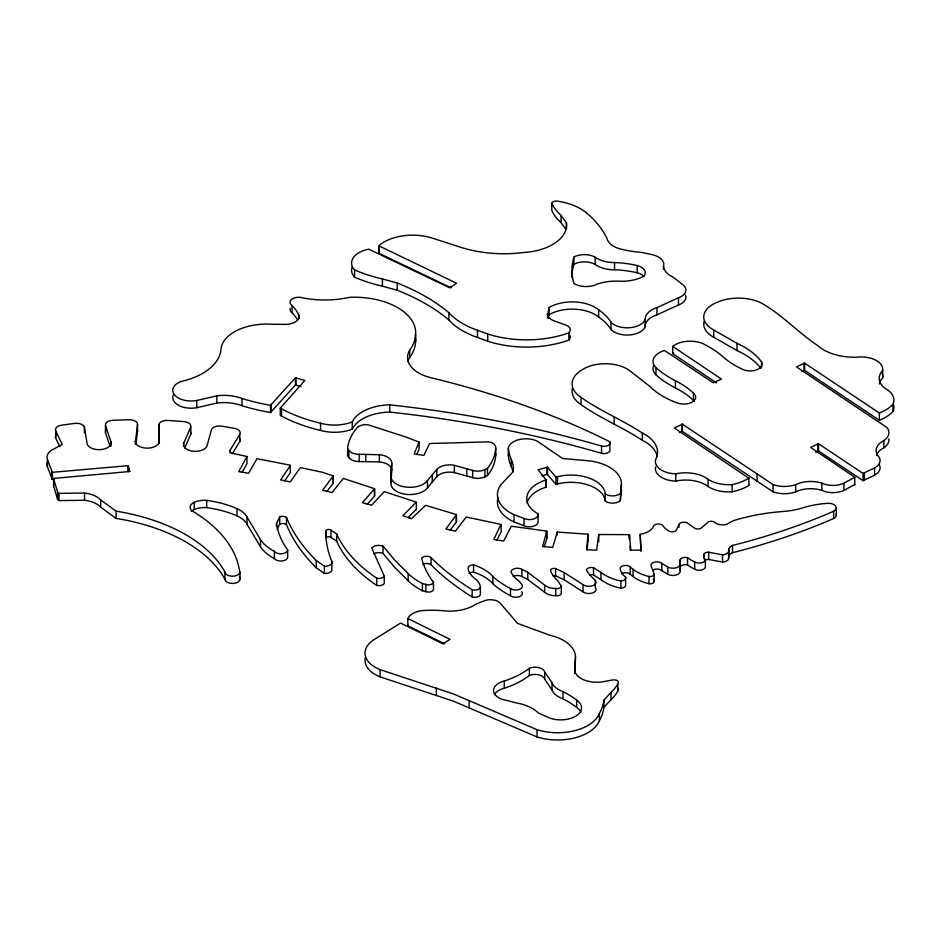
<?xml version="1.0" encoding="UTF-8"?>
<svg xmlns="http://www.w3.org/2000/svg" width="941" height="941" viewBox="0 0 941 941"><rect width="100%" height="100%" fill="white"/><g stroke="black" fill="none" stroke-linecap="round" stroke-linejoin="round"><path stroke-width="1.41" d="M652.619 570.093A5.881 3.399 0 0 1 661.794 570.646L667.839 574.339A7.41 4.27 0 0 0 676.156 574.998A7.41 4.27 0 0 0 680.202 570.752L680.225 566.87A5.375 3.105 0 0 1 687.518 564.882A43.404 25.066 0 0 0 694.658 569.129A6.175 3.564 0 0 0 701.21 570.093A6.175 3.564 0 0 0 705.362 567L705.362 559.766A20.537 11.857 0 0 1 703.797 554.355A4.587 2.647 0 0 1 708.644 552.226L722.523 554.825A6.611 3.823 0 0 0 728.616 551.544L729.028 548.356A10.257 5.917 0 0 1 732.51 545.462A501.059 289.287 0 0 0 833.632 511.269A7.881 4.552 0 0 0 835.749 506.152A7.881 4.552 0 0 0 828.068 503.306L827.539 503.329A68.375 39.475 0 0 0 802.661 507.858A55.166 31.853 0 0 1 783.23 511.469A141.232 81.538 0 0 0 740.602 518.62A29.63 17.103 0 0 0 727.217 524.172A9.281 5.364 0 0 1 715.501 523.043A4.458 2.576 0 0 0 711.231 521.279A4.458 2.576 0 0 0 707.02 523.09L701.868 527.501A4.411 2.552 0 0 1 698.198 528.983A4.411 2.552 0 0 1 694.176 527.842L686.777 522.631A5.293 3.058 0 0 0 678.896 524.49L676.367 530.206A4.599 2.658 0 0 1 668.604 530.877A23.207 13.397 0 0 1 663.217 526.054A5.023 2.894 0 0 0 658.418 523.972A5.023 2.894 0 0 0 653.595 526.043A19.596 11.316 0 0 1 640.209 534.37L640.939 551.461M705.362 559.766A6.175 3.564 0 0 1 701.21 562.859A6.175 3.564 0 0 1 694.658 561.895A43.404 25.066 0 0 1 687.518 557.648A5.375 3.105 0 0 0 680.214 559.636L680.202 563.518A7.41 4.27 0 0 1 676.156 567.764A7.41 4.27 0 0 1 667.839 567.105L661.794 563.412A5.881 3.399 0 0 0 655.112 561.989A5.881 3.399 0 0 0 650.937 565.318L654.16 574.222L654.16 581.444A4.187 2.411 0 0 1 649.031 583.726A36.899 21.302 0 0 1 633.046 576.515L630.223 574.257A5.352 3.094 0 0 0 621.472 573.775M347.617 448.528L348.876 450.351A10.904 6.293 0 0 0 359.156 454.327L379.388 454.703A14.409 8.316 0 0 1 391.727 462.96L391.044 475.393A18.961 10.951 0 0 0 405.418 487.015A18.961 10.951 0 0 0 427.473 480.545L436.824 469.347A14.409 8.316 0 0 1 454.385 465.336L472.629 470.406A10.904 6.293 0 0 0 484.933 469.618L487.497 468.336A91.183 52.649 0 0 0 495.719 447.998A10.916 6.305 0 0 0 492.555 443.082A6.787 3.917 0 0 0 487.156 441.882L429.625 443.529L423.85 455.409L414.134 453.938L419.063 442.094L405.865 437L369.143 425.167A6.775 3.905 0 0 0 363.391 424.791A10.927 6.305 0 0 0 356.651 428.296A91.159 52.625 0 0 0 347.617 448.528L347.617 455.762L348.876 457.585A10.904 6.293 0 0 0 359.156 461.56L379.388 461.937A14.409 8.316 0 0 1 391.727 470.194L391.044 482.627A18.961 10.951 0 0 0 405.418 494.248A18.961 10.951 0 0 0 427.473 487.779L436.824 476.581A14.409 8.316 0 0 1 454.385 472.57L472.629 477.64A10.904 6.293 0 0 0 484.933 476.852L487.497 475.57A91.183 52.649 0 0 0 495.719 455.232L495.719 447.998M574.61 673.133L575.516 656.806A41.157 23.76 0 0 0 549.603 635.14L517.538 623.389L500 602.91A10.939 6.316 0 0 0 484.38 600.793L476.099 604.016A33.653 19.432 0 0 1 443.587 610.756A78.385 45.262 0 0 0 422.25 610.627A18.561 10.716 0 0 0 407.841 618.555L407.841 625.789L444.67 643.867M574.81 673.368L575.516 656.806M284.582 480.933L290.334 472.711L290.087 465.148L256.964 458.714L248.565 473.252L238.755 471.606L246.954 456.491L231.98 453.233A5.834 3.364 0 0 1 230.157 450.116L239.767 434.307A8.01 4.623 0 0 0 234.627 428.378L221.476 426.108A8.01 4.623 0 0 0 211.549 429.461L206.961 446.069A11.904 6.869 0 0 1 192.917 451.233A11.904 6.869 0 0 1 183.671 443.246L190.788 426.908A8.01 4.623 0 0 0 183.977 421.58L167.627 420.439A8.01 4.623 0 0 0 158.829 424.732L159.147 443.176M290.334 465.477L280.641 479.886L290.24 481.91L300.402 467.606L322.222 472.229L333.232 475.899L322.598 490.285L332.067 492.508L343.418 478.463L374.612 488.697L362.414 502.659L371.613 505.235L384.222 491.59L416.204 502.106L402.877 515.703L411.44 518.726L425.661 505.341L456.456 514.586L445.916 528.971L455.397 531.183L466.265 516.997L500.859 524.396L493.754 539.558L503.658 541.04L511.375 526.219L546.745 531.112L542.604 546.545L552.732 547.356L557.284 532.065L588.078 534.229L586.608 549.732L596.629 550.179L598.723 534.512L629.235 534.653L630.905 550.226L640.95 550.073L640.209 534.37M587.266 549.897L588.16 534.382M541.992 475.781L547.297 474.37L555.955 484.333L557.531 483.921A34.229 19.761 0 0 1 605.216 500.965A9.045 5.223 0 0 0 620.331 500.636L621.401 484.591A40.557 23.407 0 0 0 589.431 460.89L562.659 458.502L537.182 441.141A17.608 10.163 0 0 0 519.044 439.588A17.608 10.163 0 0 0 508.352 448.187L508.352 455.409A92.677 53.508 0 0 0 511.316 466.783A62.553 36.111 0 0 1 512.916 471.594M620.331 500.636L621.401 484.591M704.856 560.354A4.587 2.647 0 0 1 708.644 559.46L722.523 562.059A6.611 3.823 0 0 0 728.616 558.766L729.028 548.356M450.221 530.101L456.432 521.984L456.22 514.433M135.21 443.999L137.539 424.344A7.998 4.623 0 0 0 129.235 419.733L112.861 420.262A8.01 4.623 0 0 0 105.486 425.367L105.486 432.601L110.097 446.363M135.798 444.152L137.539 431.578L137.539 424.344M326.939 491.414L333.208 483.298L333.032 475.746M654.16 574.222A4.187 2.411 0 0 1 649.031 576.492A36.899 21.302 0 0 1 633.046 569.281L630.223 567.023A5.352 3.094 0 0 0 623.954 565.588A5.352 3.094 0 0 0 620.225 568.835A29.559 17.067 0 0 0 625.612 577.139A5.493 3.176 0 0 1 620.895 581.009A43.733 25.254 0 0 1 600.911 572.41L593.512 567.694A5.152 2.976 0 0 0 586.337 570.034A79.762 46.05 0 0 0 595.277 580.279A7.21 4.164 0 0 1 592.63 585.702A7.21 4.164 0 0 1 583.055 584.632L564.141 572.54L555.602 568.587A3.599 2.07 0 0 0 552.014 568.799A3.599 2.07 0 0 0 550.532 570.693L551.497 572.857A52.814 30.488 0 0 0 557.531 580.479L561.318 586.067A4.364 2.517 0 0 1 555.708 588.454A12.562 7.257 0 0 1 544.627 585.067L527.736 572.269L521.89 569.293A6.328 3.658 0 0 0 513.527 569.023A6.328 3.658 0 0 0 512.022 573.775A38.111 22.008 0 0 0 519.244 581.244L521.549 584.29A6.646 3.835 0 0 1 519.444 589.395A6.646 3.835 0 0 1 510.481 588.513A99.593 57.507 0 0 1 492.884 576.562A46.321 26.736 0 0 0 473.582 564.918A5.458 3.152 0 0 0 468.053 568.329A33.876 19.561 0 0 0 475.44 579.009A26.901 15.526 0 0 1 480.404 587.196L480.357 587.407A5.552 3.199 0 0 1 472.147 589.689A298.979 172.615 0 0 1 431.096 557.637A5.258 3.035 0 0 0 425.991 556.249A5.258 3.035 0 0 0 421.65 558.331A164.428 94.935 0 0 0 433.483 582.291L433.483 589.525A4.952 2.858 0 0 1 425.873 591.666L422.438 590.795A73.233 42.274 0 0 1 408.147 580.785L394.702 567.341L383.011 553.367L383.011 546.133A7.704 4.446 0 0 0 371.742 547.933L384.246 576.139L384.246 583.373A5.47 3.152 0 0 1 376.765 585.42A191.082 110.32 0 0 1 336.69 541.287L330.973 537.323A2.999 1.729 0 0 0 325.974 537.664M367.025 504.4L374.577 496.095L374.424 488.544M547.274 316.952L549.097 307.472A32.441 18.726 0 0 1 598.652 309.789A69.34 40.028 0 0 1 611.003 322.245A18.42 10.633 0 0 0 629.729 327.715A18.42 10.633 0 0 0 645.161 319.505A23.019 13.292 0 0 1 656.924 307.625L678.52 297.756A15.609 9.01 0 0 0 682.719 284.641L673.109 277.125A25.383 14.656 0 0 1 663.511 266.256A18.079 10.445 0 0 0 651.513 254.505L641.868 252.447A81.079 46.815 0 0 1 622.236 249.424A23.572 13.609 0 0 1 606.921 238.273A149.643 86.396 0 0 0 586.137 212.584M548.003 318.658L549.097 314.706L549.097 307.472M544.369 546.686L546.792 538.511L546.792 531.277M408.088 517.726L416.204 509.34M586.137 212.584A50.485 29.147 0 0 0 556.696 201.033A4.74 2.741 0 0 0 551.779 203.197A72.034 41.58 0 0 0 561.071 215.43L566.435 222.946A47.944 27.677 0 0 1 523.525 252.529A89.524 51.684 0 0 1 460.196 247.13L433.307 238.426A40.439 23.349 0 0 0 378.8 245.777L456.585 283.265L449.704 287.781L368.743 249.177L367.119 249.53A25.278 14.597 0 0 0 354.581 269.902L354.581 277.136A115.084 66.446 0 0 0 382.422 286.182L397.196 290.228A197.281 113.896 0 0 1 448.869 319.928A75.986 43.862 0 0 0 477.499 337.466L487.709 341.218A79.656 45.991 0 0 0 568.835 340.101A10.163 5.869 0 0 0 569.775 335.267M416.863 454.515L419.063 449.327L419.063 442.094M184.765 447.963L190.788 434.142L190.788 426.908M276.513 526.395L276.513 523.502L279.677 516.903A4.493 2.588 0 0 1 286.464 517.468A274.843 158.676 0 0 0 316.247 560.53L324.386 566.223L324.386 573.457A6.775 3.905 0 0 0 331.867 568.646L331.867 561.412A215.442 124.388 0 0 1 325.786 531.665A2.999 1.729 0 0 1 327.268 529.654A2.999 1.729 0 0 1 330.973 530.089L336.69 534.053A191.082 110.32 0 0 0 376.765 578.186L376.765 585.42M277.148 529.418L279.677 524.137L279.677 516.903M496.707 540.428L501.13 531.924L501.13 524.69M276.513 523.502A150.795 87.054 0 0 0 287.699 549.956A6.905 3.987 0 0 1 282.006 553.743A6.905 3.987 0 0 1 274.396 551.332A52.802 30.488 0 0 1 260.469 539.569L247.048 517.056A29.3 16.914 0 0 0 236.991 508.622A81.42 47.015 0 0 0 206.714 500.389A16.279 9.398 0 0 0 194.234 502.306A11.057 6.387 0 0 0 191.47 510.481A170.474 98.417 0 0 1 238.097 564L240.002 572.293L240.002 579.527A7.587 4.376 0 0 1 232.18 583.432A7.587 4.376 0 0 1 224.887 579.197A158.911 91.748 0 0 0 116.049 518.385L100.652 507.117A23.36 13.492 0 0 0 84.537 500.294L58.989 500.565A2.999 1.729 0 0 1 57.613 499.389L53.578 485.874L53.684 478.428L129.917 471.476L128.058 465.677L52.32 472.323L47.438 459.549A19.62 11.327 0 0 1 50.79 450.645L62.224 444.423L55.719 430.907A8.01 4.623 0 0 1 61.494 425.179L74.868 423.403A7.998 4.623 0 0 1 84.396 427.108L87.148 443.858A12.057 6.963 0 0 0 100.758 449.61A12.057 6.963 0 0 0 111.014 441.882L105.486 425.367M53.578 485.874L53.931 478.346M242.06 472.37L246.954 463.725L246.954 456.491M232.38 453.703L239.767 441.541L239.767 434.307M655.606 466.971A21.455 12.386 0 0 0 675.826 481.086A27.901 16.103 0 0 1 708.067 486.497A27.489 15.868 0 0 0 732.122 491.814A42.733 24.666 0 0 0 748.895 485.45L748.907 485.121M415.593 334.549A74.339 42.921 0 0 1 409.711 350.146A38.099 21.996 0 0 0 431.284 377.823A659.806 380.929 0 0 1 609.85 441.764L609.85 448.998A6.164 3.552 0 0 1 608.086 452.656A6.164 3.552 0 0 1 601.593 453.315A802.014 463.043 0 0 0 389.692 412.087A40.345 23.302 0 0 0 352.252 429.155A31.853 18.397 0 0 1 320.563 430.437A129.046 74.504 0 0 1 281.524 416.063L280.265 415.381L280.265 408.147L304.837 380.458L295.45 377.788L270.526 405.3A149.454 86.29 0 0 1 241.966 398.455A32.535 18.785 0 0 0 216.842 395.808L196.775 400.478A18.397 10.622 0 0 1 174.556 394.961A18.397 10.622 0 0 1 181.001 381.505A62.541 36.111 0 0 0 220.9 349.829A45.968 26.536 0 0 1 272.008 324.245L285.77 324.398A14.091 8.14 0 0 0 299.214 315.705A73.786 42.604 0 0 0 292.051 305.531A8.751 5.058 0 0 1 291.204 299.779A8.751 5.058 0 0 1 300.238 297.321A67.517 38.981 0 0 0 349.476 297.321A61.518 35.523 0 0 1 415.593 334.549L415.593 341.783A74.339 42.921 0 0 1 409.711 357.38A38.099 21.996 0 0 0 407.924 361.615M173.685 394.255A18.397 10.622 0 0 0 178.084 405.077A18.397 10.622 0 0 0 196.775 407.712L216.842 403.042A32.535 18.785 0 0 1 241.966 405.689A149.454 86.29 0 0 0 270.526 412.534L295.45 385.022L300.944 386.445M365.437 657.253A34.746 20.067 0 0 0 380.07 676.861L453.186 701.08L537.04 736.944A42.827 24.725 0 0 0 599.346 720.747L599.346 713.513A101.569 58.636 0 0 0 603.934 700.139L611.003 692.435A67.305 38.852 0 0 0 617.837 683.731A4.399 2.541 0 0 0 617.543 680.849A4.399 2.541 0 0 0 612.779 679.978L602.334 681.837A22.196 12.821 0 0 1 574.61 668.792M599.346 720.747A101.569 58.636 0 0 0 603.934 707.373L611.003 699.669A67.305 38.852 0 0 0 617.837 690.965L617.837 683.731M679.378 432.578L682.378 431.401L773.043 491.814A21.372 12.339 0 0 0 795.721 491.837A23.078 13.327 0 0 1 821.881 490.39A17.608 10.163 0 0 0 843.901 490.449L854.793 484.497M498.036 497.789A44.274 25.56 0 0 0 513.998 521.902L523.949 525.678A8.657 4.999 0 0 0 533.77 526.172A8.657 4.999 0 0 0 538.04 521.043L538.04 513.81A36.593 21.125 0 0 1 546.121 479.922L538.029 469.747L547.509 467.254L555.955 477.099L555.955 484.333M527.113 502.906A36.593 21.125 0 0 1 546.121 487.156L546.298 479.592M716.489 382.869L672.721 353.651L672.721 346.417L721.394 379.047L713.313 382.834L664.428 350.499A21.29 12.292 0 0 0 655.948 367.602A109.344 63.129 0 0 0 675.426 380.729A87.607 50.579 0 0 1 693.482 393.197A11.915 6.881 0 0 1 692.894 401.654A11.915 6.881 0 0 1 678.532 403.383A80.55 46.497 0 0 1 650.172 386.669L630.67 371.46A30.665 17.703 0 0 0 582.844 369.366A34.829 20.114 0 0 0 580.997 397.337C600.334 411.123 622.566 419.968 642.327 433.06A43.686 25.219 0 0 1 656.63 457.338A21.455 12.386 0 0 0 675.826 473.852A27.901 16.103 0 0 1 708.067 479.263A27.489 15.868 0 0 0 732.122 484.58A42.733 24.666 0 0 0 748.895 478.216L674.285 427.955L682.378 424.168L773.043 484.58A21.372 12.339 0 0 0 795.721 484.603A23.078 13.327 0 0 1 821.881 483.156A17.608 10.163 0 0 0 843.901 483.215L854.793 477.263L810.589 447.387L818.529 443.74L863.062 473.452L863.062 480.686L874.565 475.146A17.62 10.175 0 0 0 879.47 465.077M893.632 404.901A27.501 15.879 0 0 1 892.985 411.476A42.721 24.666 0 0 1 879.353 420.262L879.353 413.028L804.59 363.132L796.498 366.919L887.092 427.626A21.361 12.339 0 0 1 883.881 440.588L883.881 447.822A21.361 12.339 0 0 0 888.845 438.765M801.591 371.542L804.59 370.366L879.353 420.262M815.529 452.15L818.529 450.974L863.062 480.686M863.062 473.452L874.565 467.912A17.62 10.175 0 0 0 877.624 455.315A23.09 13.327 0 0 1 883.881 440.588M549.109 314.706A32.441 18.726 0 0 1 598.652 317.023A69.34 40.028 0 0 1 611.003 329.479A18.42 10.633 0 0 0 629.729 334.949A18.42 10.633 0 0 0 645.161 326.739A23.019 13.292 0 0 1 656.924 314.859L678.52 304.978A15.609 9.01 0 0 0 685.413 295.098M555.955 477.099L557.531 476.687A34.229 19.761 0 0 1 605.216 493.743A9.045 5.223 0 0 0 620.331 493.402M53.578 478.64L57.613 492.155A2.999 1.729 0 0 0 58.989 493.331L84.537 493.06A23.36 13.492 0 0 1 100.652 499.883L116.049 511.151A158.911 91.748 0 0 1 224.887 571.963A7.587 4.376 0 0 0 232.18 576.198A7.587 4.376 0 0 0 240.002 572.293M383.011 546.133L394.702 560.107L408.147 573.551A73.233 42.274 0 0 0 422.438 583.561L425.873 584.432A4.952 2.858 0 0 0 433.483 582.291M354.581 269.902A115.084 66.446 0 0 0 382.422 278.948L397.196 282.994A197.281 113.896 0 0 1 448.869 312.694A75.986 43.862 0 0 0 477.499 330.232L487.709 333.984A79.656 45.991 0 0 0 568.835 332.867L568.835 340.101M599.346 713.513A42.827 24.725 0 0 1 537.052 729.71L453.186 693.846L380.07 669.627A34.746 20.067 0 0 1 374.306 639.445L400.607 623.083L443.035 643.832L450.021 639.362L407.841 618.555M508.352 448.187A92.677 53.508 0 0 0 511.316 459.549A62.553 36.111 0 0 1 513.163 471.723L501.447 484.097A44.274 25.56 0 0 0 513.998 514.668L523.949 518.444A8.657 4.999 0 0 0 533.77 518.938A8.657 4.999 0 0 0 538.04 513.81M552.837 575.774A3.599 2.07 0 0 1 555.602 575.821L564.141 579.774L583.055 591.865A7.21 4.164 0 0 0 592.63 592.936A7.21 4.164 0 0 0 595.277 587.513L595.277 580.279M378.8 245.777L378.882 253.329L451.233 287.84M513.21 576.41A6.328 3.658 0 0 1 521.89 576.527L527.736 579.503L544.627 592.301A12.562 7.257 0 0 0 555.708 595.688A4.364 2.517 0 0 0 561.318 593.3L561.318 586.067M761.528 367.719L761.528 361.932A80.55 46.509 0 0 0 736.979 343.324L713.713 329.997A30.665 17.703 0 0 1 717.018 302.367A34.841 20.114 0 0 1 765.221 305.331C784.112 316.87 799.262 333.279 817.623 345.523A43.662 25.207 0 0 0 857.169 357.192A21.455 12.386 0 0 1 882.693 370.531A27.912 16.115 0 0 0 887.328 389.739A27.501 15.879 0 0 1 892.985 404.242L892.985 411.476M760.751 368.131A80.55 46.509 0 0 0 736.979 350.558L713.713 337.231A30.665 17.703 0 0 1 704.197 321.199M572.422 388.362A34.829 20.114 0 0 0 580.997 404.571C600.334 418.357 622.566 427.202 642.327 440.294A43.686 25.219 0 0 1 657.194 456.209M280.265 408.147L281.524 408.829A129.046 74.504 0 0 0 320.563 423.203A31.853 18.397 0 0 0 352.252 421.921A40.345 23.302 0 0 1 389.692 404.853A802.014 463.043 0 0 1 601.593 446.069A6.164 3.552 0 0 0 608.086 445.422A6.164 3.552 0 0 0 609.85 441.764M589.525 574.892A5.152 2.976 0 0 1 593.512 574.916L600.911 579.644A43.733 25.254 0 0 0 620.895 588.243A5.493 3.176 0 0 0 625.612 584.373L625.612 577.139M286.464 517.468L286.464 524.702A274.843 158.676 0 0 0 316.247 567.764L324.386 573.457M47.438 459.549L47.438 466.783L52.32 479.557L52.32 472.323M551.779 203.197L551.779 210.431A72.034 41.58 0 0 0 561.071 222.664L565.67 229.11M576.657 700.163A20.784 11.998 0 0 1 576.574 715.666A20.784 11.998 0 0 1 550.062 718.171L538.499 713.102A37.793 21.819 0 0 0 516.374 702.939L506.493 700.339A17.797 10.28 0 0 1 493.578 691.141A17.797 10.28 0 0 1 504.258 681.025A79.726 46.027 0 0 0 529.36 668.216A9.775 5.646 0 0 1 544.71 672.003L552.026 682.778A24.078 13.903 0 0 0 562.977 691.576A95.312 55.025 0 0 1 576.657 700.163L576.657 707.385A20.784 11.998 0 0 1 580.985 712.372M544.71 672.003L544.71 679.237L552.026 690A24.078 13.903 0 0 0 562.977 698.81A95.312 55.025 0 0 1 576.657 707.385M191.352 511.504A11.057 6.387 0 0 1 194.234 509.54A16.279 9.398 0 0 1 206.714 507.622A81.42 47.015 0 0 1 236.991 515.856A29.3 16.914 0 0 1 247.048 524.29L260.469 546.803A52.802 30.488 0 0 0 274.396 558.554A6.905 3.987 0 0 0 282.006 560.977A6.905 3.987 0 0 0 287.699 557.19L287.699 549.956M588.16 541.616L587.76 534.123M55.719 430.907L55.719 438.141L59.859 446.74M546.792 538.511L546.45 530.995M653.501 579.209L654.16 581.444M239.367 576.762L240.002 579.527M629.976 546.262L630.294 550.414M158.829 424.732L159.3 441.552A12.057 6.963 0 0 1 146.878 448.139A12.057 6.963 0 0 1 135.21 441.106M882.705 370.531L882.705 377.764A27.912 16.115 0 0 0 879.329 383.987M874.565 467.912L874.565 475.146M864.391 472.817L864.391 480.051M854.793 477.263L854.757 484.838M843.901 483.215L843.901 490.449M836.314 507.775L836.314 515.009M833.632 511.281L833.632 518.503A501.059 289.287 0 0 1 732.51 552.696A10.257 5.917 0 0 0 729.028 555.59M821.881 483.156L821.881 490.39M818.529 443.74L818.529 450.974M818 443.681L818 450.915M804.59 363.132L804.59 370.366M804.061 363.073L804.061 370.307M795.721 484.603L795.721 491.837M773.043 484.58L773.043 491.814M757.129 474.052L757.129 481.286M748.907 477.887L748.895 485.45M736.979 343.324L736.979 350.558M732.51 545.462L732.51 552.696M732.122 484.58L732.122 491.814M728.616 551.544L728.616 558.766M722.523 554.825L722.523 562.059M713.713 329.997L713.713 337.231M708.644 552.226L708.644 559.46M708.067 479.263L708.067 486.497M703.797 554.355L703.797 558.695M694.658 561.895L694.658 569.129M693.482 393.197L693.482 400.431A11.915 6.881 0 0 1 694.317 401.207M687.518 557.648L687.518 564.882M682.378 424.168L682.378 431.401M681.849 424.109L681.849 431.343M680.225 559.636L680.202 570.752M678.896 524.49L678.896 527.383M678.52 297.756L678.52 304.978M675.826 473.852L675.826 481.086M675.426 380.729L675.426 387.963A87.607 50.579 0 0 1 693.482 400.431M667.839 567.105L667.839 574.339M663.511 266.256L663.511 269.15M661.794 563.412L661.794 570.646M656.924 307.625L656.924 314.859M655.948 367.602L655.948 374.836A109.344 63.129 0 0 0 675.426 387.963M649.031 576.492L649.031 583.726M645.161 319.505L645.161 326.739M642.327 433.06L642.327 440.294M571.94 277.454A132.634 76.574 0 0 1 573.928 264.268L573.928 257.034A15.268 8.81 0 0 1 595.124 257.164A23.866 13.774 0 0 0 614.555 262.539A74.257 42.874 0 0 1 637.21 265.538L637.21 272.772A13.421 7.751 0 0 1 644.02 276.56M633.034 569.281L633.034 576.515M630.223 567.023L630.223 574.257M629.67 534.888L629.67 539.228M629.235 534.653L629.235 538.993M620.895 581.009L620.895 588.243M614.555 262.539L614.555 269.773A74.257 42.874 0 0 1 637.21 272.772M614.144 416.91L614.144 424.144M611.003 322.245L611.003 329.479M611.003 692.435L611.003 699.669M605.216 493.743L605.216 500.965M603.934 700.139L603.934 707.373M601.593 446.069L601.593 453.303M600.911 572.41L600.911 579.644M598.652 309.789L598.652 317.023M598.723 534.512L598.723 541.745M595.124 257.164L595.124 264.397A23.866 13.774 0 0 0 614.555 269.773M593.512 567.694L593.512 574.916M583.055 584.632L583.055 591.865M580.997 397.337L580.997 404.571M566.435 222.946L566.435 228.734M564.141 572.54L564.141 579.774M562.977 691.576L562.977 698.81M561.071 215.43L561.071 222.664M557.531 476.687L557.531 483.921M557.284 532.065L557.284 534.959M555.708 588.454L555.708 595.688M555.602 568.587L555.602 575.821M552.026 682.778L552.026 690M547.509 467.254L547.509 474.487M547.015 467.124L547.015 474.358M546.121 479.922L546.121 487.156M544.627 585.067L544.627 592.301M537.04 729.71L537.04 736.944M529.36 668.216L529.36 675.45A79.726 46.027 0 0 1 504.258 688.259A17.797 10.28 0 0 0 494.331 694.67M527.736 572.269L527.736 579.503M523.949 518.444L523.949 525.678M521.89 569.293L521.89 576.527M513.998 514.668L513.998 521.902M511.316 459.549L511.316 466.783M510.481 588.513L510.481 595.747A6.646 3.835 0 0 0 519.256 596.688A6.646 3.835 0 0 0 521.749 591.748M504.258 681.025L504.258 688.259M492.884 576.562L492.884 583.796A99.593 57.507 0 0 0 510.481 595.747M487.709 333.984L487.709 341.218M487.497 468.336L487.497 475.57M484.933 469.618L484.933 476.852M480.404 587.196L480.357 594.641A5.552 3.199 0 0 1 472.147 596.923A298.979 172.615 0 0 1 431.096 564.871A5.258 3.035 0 0 0 422.909 564.365M477.499 330.232L477.499 337.466M473.582 564.918L473.582 572.152A46.321 26.736 0 0 1 492.884 583.796M472.629 470.406L472.629 477.64M472.147 589.689L472.147 596.923M469.124 700.563L469.124 707.797M466.807 468.594L466.807 475.828M456.432 514.751L456.432 521.984M454.385 465.336L454.385 472.57M448.869 312.694L448.869 319.928M436.824 469.347L436.824 476.581M436.377 687.883L436.377 695.117M432.26 475.052L432.26 482.286M431.096 557.637L431.096 564.871M427.473 480.545L427.473 487.779M425.873 584.432L425.873 591.666M422.438 583.561L422.438 590.795M416.357 502.435L416.357 509.669M409.711 350.146L409.711 357.38M408.147 573.551L408.147 580.785M397.196 282.994L397.196 290.228M391.727 462.96L391.727 470.194M391.209 469.241L391.044 482.627M389.692 404.853L389.692 412.087M382.422 278.948L382.422 286.182M380.07 669.627L380.07 676.861M379.388 454.703L379.388 461.937M378.882 246.095L378.882 253.329M374.577 488.861L374.577 496.095M365.767 454.28L365.767 461.513M359.156 454.327L359.156 461.56M352.252 421.921L352.252 429.155M348.876 450.351L348.876 457.585M336.69 534.053L336.69 541.287M333.208 476.064L333.208 483.298M330.973 530.089L330.973 537.323M325.786 531.665L325.786 536.005M320.563 423.203L320.563 430.437M316.247 560.53L316.247 567.764M299.214 315.705L299.214 318.599M295.968 377.729L295.968 384.963M295.45 377.788L295.45 385.022M292.051 305.531L292.051 312.765A73.786 42.604 0 0 1 297.344 319.434M281.524 408.829L281.524 416.063M274.396 551.32L274.396 558.554M271.02 405.171L271.02 412.405M270.808 405.289L270.808 412.523M270.526 405.3L270.526 412.534M260.469 539.569L260.469 546.803M247.048 517.056L247.048 524.29M241.966 398.455L241.966 405.689M236.991 508.622L236.991 515.856M230.157 450.116L230.157 453.009M224.899 571.963L224.899 579.197M216.842 395.808L216.842 403.042M206.714 500.389L206.714 507.622M196.775 400.478L196.775 407.712M194.234 502.306L194.234 509.54M183.671 443.246L183.671 446.14M128.447 465.877L128.447 471.664M128.058 465.677L128.058 471.465M116.049 511.151L116.049 518.385M111.014 441.882L111.014 446.222M100.652 499.883L100.652 507.117M84.537 493.06L84.537 500.294M84.408 427.108L84.408 432.895M58.989 493.331L58.989 500.565M57.613 492.155L57.613 499.389M51.837 472.123L51.837 479.357M836.137 514.104A7.881 4.552 0 0 1 833.632 518.503M279.677 524.137A4.493 2.588 0 0 1 286.464 524.702M469.159 573.387A5.458 3.152 0 0 1 473.582 572.152M190.529 432.013A8.01 4.623 0 0 1 190.788 434.142M158.829 431.966A8.01 4.623 0 0 1 159.452 430.472M136.892 429.766A7.998 4.623 0 0 1 137.539 431.578M105.486 432.601A8.01 4.623 0 0 1 105.792 430.766M55.719 438.141A8.01 4.623 0 0 1 56.037 435.118M47.438 466.783A19.62 11.327 0 0 1 47.497 462.125M239.59 438.224A8.01 4.623 0 0 1 239.767 441.541M373.553 553.755A7.704 4.446 0 0 1 383.011 553.367M617.719 688.224A4.399 2.541 0 0 1 617.837 690.965M529.371 675.45A9.775 5.646 0 0 1 544.71 679.237M354.581 277.136A25.278 14.597 0 0 1 352.31 266.738M573.928 264.268A15.268 8.81 0 0 1 595.124 264.397M292.051 312.765A8.751 5.058 0 0 1 290.263 308.401M415.452 336.96A61.518 35.523 0 0 1 415.593 341.783M407.841 625.789A18.561 10.716 0 0 1 408.171 625.106M655.948 374.836A21.29 12.292 0 0 1 653.501 366.037M672.721 353.651A21.29 12.292 0 0 1 673.603 352.981M882.199 373.671A21.455 12.386 0 0 1 882.693 377.764M876.447 455.503A23.09 13.327 0 0 1 883.881 447.822M495.389 453.174A10.916 6.305 0 0 1 495.719 455.232M620.884 487.179A40.557 23.407 0 0 1 621.401 491.825M508.352 455.409A17.608 10.163 0 0 1 508.681 454.08M331.867 561.412A6.775 3.905 0 0 1 324.386 566.223M384.246 576.139A5.47 3.152 0 0 1 376.765 578.186M568.835 332.867A10.163 5.869 0 0 0 566.882 325.48L554.99 321.199A15.668 9.045 0 0 1 547.274 314.059M637.21 265.538A13.421 7.751 0 0 1 643.832 276.195A32.217 18.597 0 0 1 619.284 281.218A35.593 20.549 0 0 0 594.218 285.323A16.338 9.434 0 0 1 573.928 283.417A132.634 76.574 0 0 1 573.928 257.034M892.985 404.242A42.721 24.666 0 0 1 879.353 413.028M761.528 361.932A11.915 6.881 0 0 1 756.505 369.884A11.915 6.881 0 0 1 741.92 369.001A87.642 50.602 0 0 1 723.147 356.898A109.356 63.129 0 0 0 703.468 343.877A21.29 12.292 0 0 0 672.721 346.417"/></g></svg>
